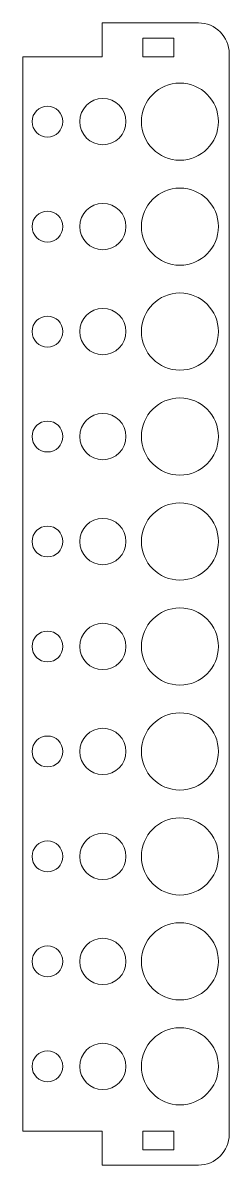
# Model space of a CAD drawing. Header units: millimetres. Extents: x 0 to 67, y 0 to 370.
import ezdxf

# ---------------------------------------------------------------- set-up
doc = ezdxf.new("R2010")
doc.units = ezdxf.units.MM

msp = doc.modelspace()

# ---------------------------------------------------------------- linework, layer by layer
at = {"color": 7, "linetype": 'Continuous', "lineweight": 15}
for p, q in [((25.73, 370), (25.73, 359)), ((25.73, 370), (57, 370)), ((39, 365), (39, 359)), ((39, 365), (49, 365)), ((49, 365), (49, 359)), ((25.73, 359), (0, 359)), ((0, 11), (0, 359)), ((39, 359), (49, 359)), ((67, 10), (67, 360)), ((25.73, 11), (0, 11)), ((25.73, 0), (25.73, 11)), ((39, 11), (49, 11)), ((39, 5), (39, 11)), ((49, 5), (49, 11)), ((39, 5), (49, 5)), ((25.73, 0), (57, 0))]:
    msp.add_line(p, q, dxfattribs=at)
for centre, radius in [((51, 338), 12.5), ((26, 338), 7.5), ((8, 338), 5), ((51, 304), 12.5), ((26, 304), 7.5), ((8, 304), 5), ((51, 270), 12.5), ((26, 270), 7.5), ((8, 270), 5), ((51, 236), 12.5), ((8, 236), 5), ((26, 236), 7.5), ((51, 202), 12.5), ((26, 202), 7.5), ((8, 202), 5), ((51, 168), 12.5), ((26, 168), 7.5), ((8, 168), 5), ((51, 134), 12.5), ((26, 134), 7.5), ((8, 134), 5), ((51, 100), 12.5), ((26, 100), 7.5), ((8, 100), 5), ((51, 66), 12.5), ((8, 66), 5), ((26, 66), 7.5), ((51, 32), 12.5), ((26, 32), 7.5), ((8, 32), 5)]:
    msp.add_circle(centre, radius, dxfattribs=at)
for centre, start, end in [((57, 360), 0, 90), ((57, 10), 270, 0)]:
    msp.add_arc(centre, 10, start, end, dxfattribs=at)

doc.saveas('drawing.dxf')
